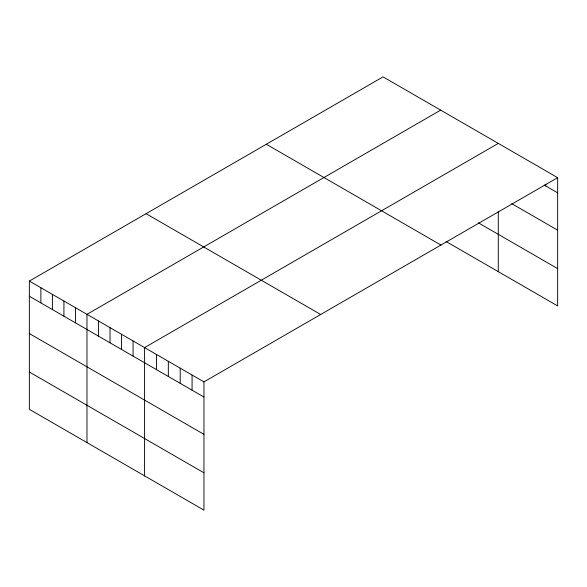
<?xml version="1.0" encoding="UTF-8"?>
<svg xmlns="http://www.w3.org/2000/svg" width="587" height="587" viewBox="0 0 587 587"><rect width="100%" height="100%" fill="white"/><g stroke="black" fill="none" stroke-linecap="round" stroke-linejoin="round"><path stroke-width="0.88" d="M557.65 177.67L203.953 381.88L203.953 510.132L29.35 409.33L29.35 281.07L383.047 76.868L557.65 177.67L557.65 305.93L446.039 241.492M440.668 110.129L86.971 314.339L86.971 442.591M498.282 143.397L144.585 347.599L144.585 475.859M544.193 185.066L557.65 192.837M511.739 203.652L557.65 230.155M478.31 222.803L557.65 268.611M266.329 144.255L440.932 245.058M146.068 213.683L320.671 314.493M29.35 281.07L203.953 381.88M29.35 296.237L203.953 397.039M29.35 333.555L203.953 434.365M29.35 372.004L203.953 472.814M545.778 184.201L545.778 185.984M498.282 211.445L498.282 271.656M192.081 375.02L192.081 390.186M180.209 368.166L180.209 383.333M168.337 361.313L168.337 376.48M156.465 354.46L156.465 369.619M133.066 340.952L133.066 356.111M121.538 334.297L121.538 349.463M110.018 327.641L110.018 342.808M98.491 320.986L98.491 336.153M75.444 307.683L75.444 322.85M63.924 301.028L63.924 316.195M52.397 294.373L52.397 309.54M40.877 287.725L40.877 302.885"/></g></svg>
